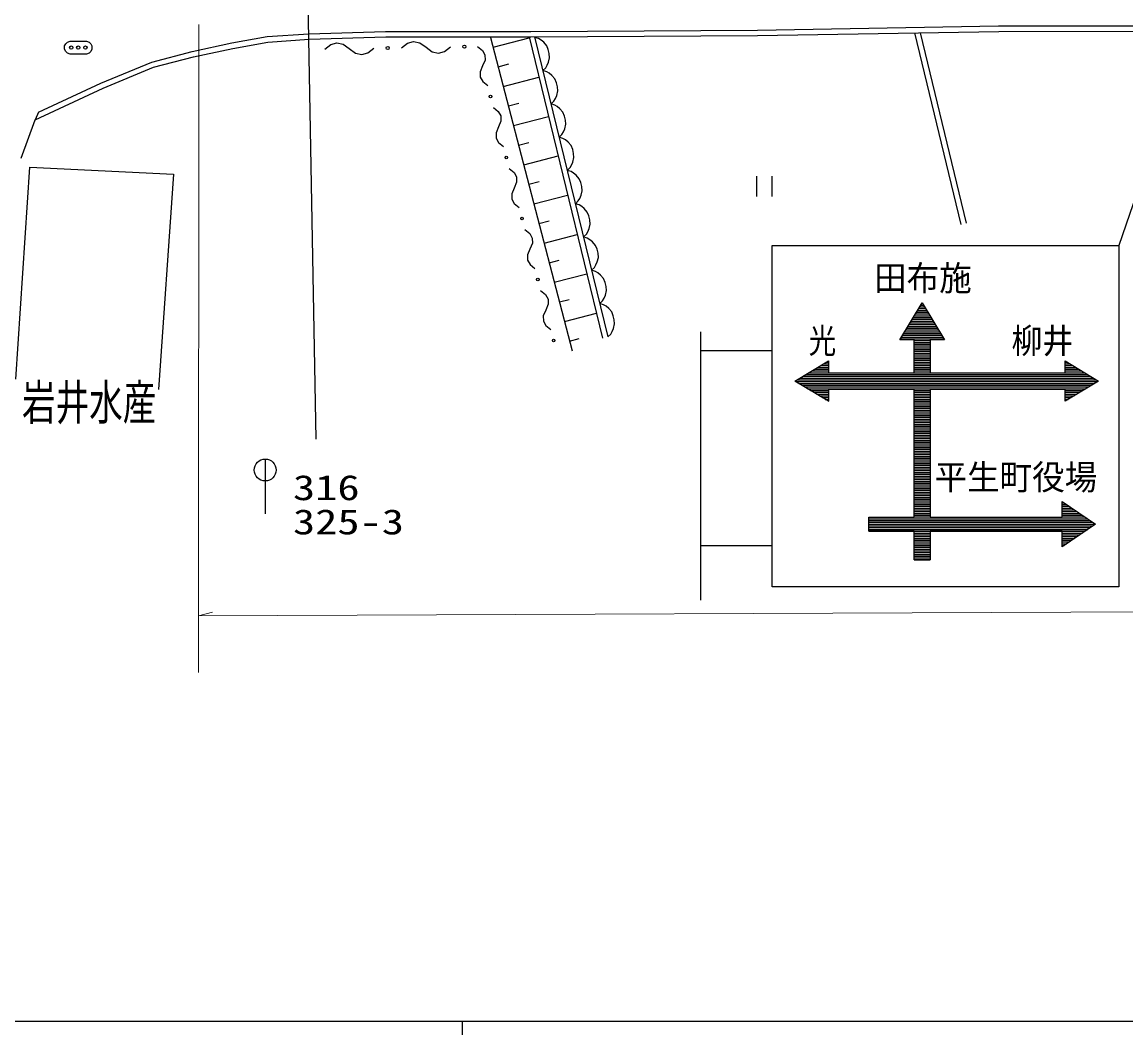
# Model space of a CAD drawing. Units: millimetres, scale not verified. Extents: x 40000 to 680000, y 20000 to 380000.
# Drawn here: x 135870 to 216447, y 204000 to 277924 of the extents above; entities that cross this region are included whole.
import ezdxf
from ezdxf.enums import TextEntityAlignment as Align

# ---------------------------------------------------------------- set-up
doc = ezdxf.new("R2010")
doc.units = ezdxf.units.MM
doc.header["$LTSCALE"] = 1000
for name, color, linetype, lineweight in [('M-BGD', 7, 'Continuous', 25), ('M-STR-HTXT', 7, 'Continuous', 13), ('M-STR-STRC', 7, 'Continuous', 25), ('M-TTL-BAND', 7, 'Continuous', 25)]:
    doc.layers.add(name, color=color, linetype=linetype, lineweight=lineweight)
doc.styles.add('ＭＳ ゴシック', font='')
doc.styles.get('ＭＳ ゴシック').set_extended_font_data('MS Gothic')

msp = doc.modelspace()

# ---------------------------------------------------------------- linework, layer by layer
at = {"layer": 'M-BGD'}
for p, q in [((156801, 277071), (162409, 277243)), ((162409, 277243), (172997, 277243)), ((172997, 277243), (189556, 277345)), ((189556, 277345), (207157, 277646)), ((189560, 276945), (207160, 277246)), ((207157, 277646), (230219, 277655)), ((207160, 277246), (230219, 277255)), ((139054, 276341), (139174, 276461)), ((139174, 276461), (139374, 276541)), ((139374, 276541), (140574, 276541)), ((140574, 276541), (140774, 276461)), ((140774, 276461), (140894, 276341)), ((148293, 275782), (151171, 276399)), ((151171, 276399), (153756, 276864)), ((151249, 276006), (153805, 276467)), ((153756, 276864), (156801, 277071)), ((153805, 276467), (156821, 276671)), ((156821, 276671), (162415, 276843)), ((158407, 276299), (158854, 276419)), ((158854, 276419), (159303, 276315)), ((162415, 276843), (172998, 276843)), ((163564, 276051), (164007, 276394)), ((164007, 276394), (164453, 276514)), ((164453, 276514), (164903, 276410)), ((164903, 276410), (165356, 276081)), ((170066, 276807), (176022, 253928)), ((170252, 276092), (172890, 276779)), ((172875, 276843), (178243, 254857)), ((172998, 276843), (189560, 276945)), ((173286, 276845), (178631, 254952)), ((173573, 276723), (173294, 276810)), ((173754, 276613), (173573, 276723)), ((173947, 276455), (173754, 276613)), ((174164, 276199), (173947, 276455)), ((201006, 277141), (204394, 263151)), ((201416, 277148), (204783, 263245)), ((138974, 276181), (139054, 276341)), ((138974, 275941), (138974, 276181)), ((139054, 275781), (138974, 275941)), ((139174, 275661), (139054, 275781)), ((139374, 275581), (139174, 275661)), ((140574, 275581), (139374, 275581)), ((140774, 275661), (140574, 275581)), ((140894, 275781), (140774, 275661)), ((140894, 276341), (140974, 276181)), ((140974, 275941), (140894, 275781)), ((140974, 276181), (140974, 275941)), ((145343, 275006), (148293, 275782)), ((148386, 275393), (151249, 276006)), ((157965, 275956), (158407, 276299)), ((159303, 276315), (159757, 275986)), ((159757, 275986), (160211, 275658)), ((160211, 275658), (160660, 275554)), ((160660, 275554), (161106, 275673)), ((161106, 275673), (161549, 276017)), ((165356, 276081), (165810, 275753)), ((165810, 275753), (166260, 275648)), ((166260, 275648), (166706, 275768)), ((166706, 275768), (167148, 276112)), ((169121, 276145), (169480, 275858)), ((169480, 275858), (169661, 275525)), ((174284, 275919), (174164, 276199)), ((174355, 275628), (174284, 275919)), ((174378, 275324), (174355, 275628)), ((141629, 273458), (145343, 275006)), ((145471, 274626), (148386, 275393)), ((169664, 275145), (169489, 274720)), ((169661, 275525), (169664, 275145)), ((170625, 274662), (171409, 274866)), ((174205, 274767), (174303, 274997)), ((174303, 274997), (174378, 275324)), ((141790, 273092), (145471, 274626)), ((169489, 274720), (169314, 274295)), ((169314, 274295), (169317, 273915)), ((173887, 274381), (174095, 274586)), ((174166, 274295), (173887, 274381)), ((174095, 274586), (174205, 274767)), ((174347, 274185), (174166, 274295)), ((174540, 274026), (174347, 274185)), ((174757, 273770), (174540, 274026)), ((137062, 271340), (141629, 273458)), ((169317, 273915), (169498, 273582)), ((169498, 273582), (169858, 273295)), ((170997, 273232), (173591, 273907)), ((174877, 273490), (174757, 273770)), ((174948, 273199), (174877, 273490)), ((174971, 272896), (174948, 273199)), ((136831, 270792), (141790, 273092)), ((174798, 272339), (174896, 272569)), ((174896, 272569), (174971, 272896)), ((170272, 271691), (170631, 271404)), ((171369, 271802), (172141, 272003)), ((174480, 271953), (174688, 272158)), ((174759, 271866), (174480, 271953)), ((174688, 272158), (174798, 272339)), ((174940, 271756), (174759, 271866)), ((175133, 271597), (174940, 271756)), ((175350, 271341), (175133, 271597)), ((135809, 267980), (136831, 270792)), ((137062, 271340), (136831, 270792)), ((170631, 271404), (170812, 271071)), ((170812, 271071), (170815, 270692)), ((171741, 270372), (174292, 271036)), ((175470, 271062), (175350, 271341)), ((175541, 270770), (175470, 271062)), ((175564, 270467), (175541, 270770)), ((170640, 270266), (170465, 269841)), ((170815, 270692), (170640, 270266)), ((175391, 269910), (175489, 270140)), ((175489, 270140), (175564, 270467)), ((170465, 269841), (170468, 269462)), ((170468, 269462), (170649, 269128)), ((170649, 269128), (171009, 268841)), ((172114, 268942), (172872, 269140)), ((175073, 269524), (175281, 269729)), ((175352, 269437), (175073, 269524)), ((175281, 269729), (175391, 269910)), ((175533, 269327), (175352, 269437)), ((175726, 269169), (175533, 269327)), ((175943, 268913), (175726, 269169)), ((176063, 268633), (175943, 268913)), ((176134, 268342), (176063, 268633)), ((176157, 268038), (176134, 268342)), ((172486, 267512), (174993, 268165)), ((175984, 267482), (176082, 267711)), ((176082, 267711), (176157, 268038)), ((135412, 251864), (136434, 267330)), ((136434, 267330), (146915, 266818)), ((146915, 266818), (145829, 251097)), ((171423, 267238), (171782, 266951)), ((171782, 266951), (171964, 266617)), ((175666, 267095), (175874, 267300)), ((175945, 267009), (175666, 267095)), ((175874, 267300), (175984, 267482)), ((176126, 266899), (175945, 267009)), ((176319, 266740), (176126, 266899)), ((176536, 266484), (176319, 266740)), ((171967, 266238), (171791, 265813)), ((171964, 266617), (171967, 266238)), ((172858, 266083), (173604, 266277)), ((176656, 266204), (176536, 266484)), ((176727, 265913), (176656, 266204)), ((176750, 265610), (176727, 265913)), ((189491, 266683), (189491, 265183)), ((190631, 265183), (190631, 266683)), ((171791, 265813), (171616, 265387)), ((171616, 265387), (171619, 265008)), ((173230, 264653), (175694, 265294)), ((176577, 265053), (176675, 265283)), ((176675, 265283), (176750, 265610)), ((171619, 265008), (171801, 264675)), ((171801, 264675), (172160, 264387)), ((176259, 264667), (176467, 264872)), ((176538, 264580), (176259, 264667)), ((176467, 264872), (176577, 265053)), ((176719, 264470), (176538, 264580)), ((176912, 264311), (176719, 264470)), ((177129, 264055), (176912, 264311)), ((177249, 263776), (177129, 264055)), ((177320, 263484), (177249, 263776)), ((172574, 262784), (172934, 262497)), ((173603, 263223), (174335, 263414)), ((177170, 262624), (177268, 262854)), ((177268, 262854), (177343, 263181)), ((177343, 263181), (177320, 263484)), ((172934, 262497), (173115, 262164)), ((173115, 262164), (173118, 261784)), ((173975, 261793), (176395, 262423)), ((176852, 262238), (177060, 262443)), ((177131, 262151), (176852, 262238)), ((177060, 262443), (177170, 262624)), ((177312, 262041), (177131, 262151)), ((177505, 261883), (177312, 262041)), ((177722, 261627), (177505, 261883)), ((172943, 261359), (172767, 260934)), ((173118, 261784), (172943, 261359)), ((177842, 261347), (177722, 261627)), ((177913, 261056), (177842, 261347)), ((172767, 260934), (172771, 260554)), ((172771, 260554), (172952, 260221)), ((174347, 260363), (175067, 260550)), ((177763, 260196), (177861, 260425)), ((177861, 260425), (177936, 260752)), ((177936, 260752), (177913, 261056)), ((172952, 260221), (173311, 259934)), ((174719, 258933), (177096, 259552)), ((177445, 259809), (177653, 260014)), ((177724, 259723), (177445, 259809)), ((177653, 260014), (177763, 260196)), ((177905, 259613), (177724, 259723)), ((178098, 259454), (177905, 259613)), ((178315, 259198), (178098, 259454)), ((178435, 258919), (178315, 259198)), ((178506, 258627), (178435, 258919)), ((173725, 258330), (174085, 258043)), ((174085, 258043), (174266, 257710)), ((178356, 257767), (178454, 257997)), ((178454, 257997), (178529, 258324)), ((178529, 258324), (178506, 258627)), ((174269, 257331), (174094, 256905)), ((174266, 257710), (174269, 257331)), ((175091, 257503), (175798, 257687)), ((178038, 257381), (178246, 257586)), ((178317, 257294), (178038, 257381)), ((178246, 257586), (178356, 257767)), ((178498, 257184), (178317, 257294)), ((178691, 257025), (178498, 257184)), ((174094, 256905), (173919, 256480)), ((173919, 256480), (173922, 256101)), ((175464, 256073), (177797, 256681)), ((178908, 256769), (178691, 257025)), ((179028, 256490), (178908, 256769)), ((179099, 256198), (179028, 256490)), ((173922, 256101), (174103, 255767)), ((174103, 255767), (174462, 255480)), ((178949, 255338), (179047, 255568)), ((179047, 255568), (179122, 255895)), ((179122, 255895), (179099, 256198)), ((175836, 254643), (176530, 254824)), ((178631, 254952), (178839, 255157)), ((178839, 255157), (178949, 255338))]:
    msp.add_line(p, q, dxfattribs=at)
for centre, radius in [((139454, 276061), 120), ((139974, 276061), 120), ((140494, 276061), 120), ((162557, 276034), 112), ((168156, 276129), 112), ((170065, 272493), 92), ((171216, 268039), 92), ((172367, 263586), 92), ((173518, 259132), 92), ((174669, 254679), 92)]:
    msp.add_circle(centre, radius, dxfattribs=at)
at = {"layer": 'M-STR-HTXT'}
for p, q in [((148758, 230449), (148779, 277747)), ((148760, 234578), (577108, 236431)), ((148760, 234578), (149759, 234862))]:
    msp.add_line(p, q, dxfattribs=at)
at = {"layer": 'M-STR-STRC'}
for p, q in [((156719, 279348), (157319, 247494)), ((221279, 277252), (215927, 261609)), ((190636, 236699), (190636, 261609)), ((190636, 261609), (215927, 261609)), ((215927, 261609), (215927, 236699)), ((199948, 254727), (201580, 257425)), ((201409, 257143), (201751, 257143)), ((201488, 257273), (201672, 257273)), ((201567, 257403), (201593, 257403)), ((201580, 257425), (203212, 254727)), ((200937, 256363), (202222, 256363)), ((201016, 256493), (202144, 256493)), ((201095, 256623), (202065, 256623)), ((201173, 256753), (201986, 256753)), ((201252, 256883), (201908, 256883)), ((201331, 257013), (201829, 257013)), ((200387, 255453), (202773, 255453)), ((200466, 255583), (202694, 255583)), ((200544, 255713), (202615, 255713)), ((200623, 255843), (202537, 255843)), ((200702, 255973), (202458, 255973)), ((200780, 256103), (202380, 256103)), ((200859, 256233), (202301, 256233)), ((185407, 235722), (185407, 255318)), ((200992, 254727), (199948, 254727)), ((199994, 254803), (203166, 254803)), ((200073, 254933), (203087, 254933)), ((200151, 255063), (203009, 255063)), ((200230, 255193), (202930, 255193)), ((200308, 255323), (202851, 255323)), ((200992, 252333), (200992, 254727)), ((200992, 254673), (202167, 254673)), ((203212, 254727), (202167, 254727)), ((202167, 254727), (202167, 252333)), ((185407, 253945), (190636, 253945)), ((200992, 254543), (202167, 254543)), ((200992, 254413), (202167, 254413)), ((200992, 254283), (202167, 254283)), ((200992, 254153), (202167, 254153)), ((200992, 254023), (202167, 254023)), ((200992, 253893), (202167, 253893)), ((192288, 251724), (194725, 253204)), ((194576, 253113), (194725, 253113)), ((194725, 253204), (194725, 252333)), ((200992, 253763), (202167, 253763)), ((200992, 253633), (202167, 253633)), ((200992, 253503), (202167, 253503)), ((200992, 253373), (202167, 253373)), ((200992, 253243), (202167, 253243)), ((200992, 253113), (202167, 253113)), ((212004, 252333), (212004, 253204)), ((212004, 253204), (214441, 251724)), ((212004, 253113), (212152, 253113)), ((193291, 252333), (194725, 252333)), ((193506, 252463), (194725, 252463)), ((193720, 252593), (194725, 252593)), ((193934, 252723), (194725, 252723)), ((194148, 252853), (194725, 252853)), ((194362, 252983), (194725, 252983)), ((194725, 252333), (200992, 252333)), ((200992, 252983), (202167, 252983)), ((200992, 252853), (202167, 252853)), ((200992, 252723), (202167, 252723)), ((200992, 252593), (202167, 252593)), ((200992, 252463), (202167, 252463)), ((200992, 252333), (202167, 252333)), ((202167, 252333), (212004, 252333)), ((212004, 252983), (212367, 252983)), ((212004, 252853), (212581, 252853)), ((212004, 252723), (212795, 252723)), ((212004, 252593), (213009, 252593)), ((212004, 252463), (213223, 252463)), ((212004, 252333), (213437, 252333)), ((194725, 250244), (192288, 251724)), ((192355, 251683), (214374, 251683)), ((192435, 251813), (214294, 251813)), ((192569, 251553), (214160, 251553)), ((192649, 251943), (214080, 251943)), ((192783, 251423), (213945, 251423)), ((192863, 252073), (213865, 252073)), ((193077, 252203), (213651, 252203)), ((214441, 251724), (212004, 250244)), ((192997, 251293), (213731, 251293)), ((193211, 251163), (213517, 251163)), ((193425, 251033), (194725, 251033)), ((193640, 250903), (194725, 250903)), ((193854, 250773), (194725, 250773)), ((194068, 250643), (194725, 250643)), ((200992, 251114), (194725, 251114)), ((194725, 251114), (194725, 250244)), ((200992, 241801), (200992, 251114)), ((200992, 251033), (202167, 251033)), ((200992, 250903), (202167, 250903)), ((200992, 250773), (202167, 250773)), ((200992, 250643), (202167, 250643)), ((212004, 251114), (202167, 251114)), ((202167, 251114), (202167, 241801)), ((212004, 250244), (212004, 251114)), ((212004, 251033), (213303, 251033)), ((212004, 250903), (213089, 250903)), ((212004, 250773), (212875, 250773)), ((212004, 250643), (212661, 250643)), ((194282, 250513), (194725, 250513)), ((194496, 250383), (194725, 250383)), ((194710, 250253), (194725, 250253)), ((200992, 250513), (202167, 250513)), ((200992, 250383), (202167, 250383)), ((200992, 250253), (202167, 250253)), ((200992, 250123), (202167, 250123)), ((200992, 249993), (202167, 249993)), ((200992, 249863), (202167, 249863)), ((212004, 250513), (212447, 250513)), ((212004, 250383), (212233, 250383)), ((212004, 250253), (212018, 250253)), ((200992, 249733), (202167, 249733)), ((200992, 249603), (202167, 249603)), ((200992, 249473), (202167, 249473)), ((200992, 249343), (202167, 249343)), ((200992, 249213), (202167, 249213)), ((200992, 249083), (202167, 249083)), ((200992, 248953), (202167, 248953)), ((200992, 248823), (202167, 248823)), ((200992, 248693), (202167, 248693)), ((200992, 248563), (202167, 248563)), ((200992, 248433), (202167, 248433)), ((200992, 248303), (202167, 248303)), ((200992, 248173), (202167, 248173)), ((200992, 248043), (202167, 248043)), ((200992, 247913), (202167, 247913)), ((200992, 247783), (202167, 247783)), ((200992, 247653), (202167, 247653)), ((200992, 247523), (202167, 247523)), ((200992, 247393), (202167, 247393)), ((200992, 247263), (202167, 247263)), ((200992, 247133), (202167, 247133)), ((200992, 247003), (202167, 247003)), ((200992, 246873), (202167, 246873)), ((200992, 246743), (202167, 246743)), ((200992, 246613), (202167, 246613)), ((153618, 246029), (153618, 242029)), ((200992, 246483), (202167, 246483)), ((200992, 246353), (202167, 246353)), ((200992, 246223), (202167, 246223)), ((200992, 246093), (202167, 246093)), ((200992, 245963), (202167, 245963)), ((200992, 245833), (202167, 245833)), ((200992, 245703), (202167, 245703)), ((200992, 245573), (202167, 245573)), ((200992, 245443), (202167, 245443)), ((200992, 245313), (202167, 245313)), ((200992, 245183), (202167, 245183)), ((200992, 245053), (202167, 245053)), ((200992, 244923), (202167, 244923)), ((200992, 244793), (202167, 244793)), ((200992, 244663), (202167, 244663)), ((200992, 244533), (202167, 244533)), ((200992, 244403), (202167, 244403)), ((200992, 244273), (202167, 244273)), ((200992, 244143), (202167, 244143)), ((200992, 244013), (202167, 244013)), ((200992, 243883), (202167, 243883)), ((200992, 243753), (202167, 243753)), ((200992, 243623), (202167, 243623)), ((200992, 243493), (202167, 243493)), ((200992, 243363), (202167, 243363)), ((200992, 243233), (202167, 243233)), ((200992, 243103), (202167, 243103)), ((200992, 242973), (202167, 242973)), ((200992, 242843), (202167, 242843)), ((200992, 242713), (202167, 242713)), ((200992, 242583), (202167, 242583)), ((211786, 241801), (211786, 242932)), ((211786, 242932), (214223, 241278)), ((211786, 242843), (211917, 242843)), ((211786, 242713), (212109, 242713)), ((211786, 242583), (212300, 242583)), ((197685, 240756), (197685, 241801)), ((197685, 241801), (200992, 241801)), ((200992, 242453), (202167, 242453)), ((200992, 242323), (202167, 242323)), ((200992, 242193), (202167, 242193)), ((200992, 242063), (202167, 242063)), ((200992, 241933), (202167, 241933)), ((200992, 241803), (202167, 241803)), ((202167, 241801), (211786, 241801)), ((211786, 242453), (212492, 242453)), ((211786, 242323), (212684, 242323)), ((211786, 242193), (212875, 242193)), ((211786, 242063), (213067, 242063)), ((211786, 241933), (213258, 241933)), ((211786, 241803), (213450, 241803)), ((197685, 241673), (213642, 241673)), ((197685, 241543), (213833, 241543)), ((197685, 241413), (214025, 241413)), ((197685, 241283), (214216, 241283)), ((197685, 241153), (214039, 241153)), ((197685, 241023), (213847, 241023)), ((214223, 241278), (211786, 239625)), ((197685, 240893), (213655, 240893)), ((197685, 240763), (213464, 240763)), ((200992, 240756), (197685, 240756)), ((200992, 238667), (200992, 240756)), ((200992, 240633), (202167, 240633)), ((200992, 240503), (202167, 240503)), ((200992, 240373), (202167, 240373)), ((200992, 240243), (202167, 240243)), ((211786, 240756), (202167, 240756)), ((202167, 240756), (202167, 238667)), ((211786, 239625), (211786, 240756)), ((211786, 240633), (213272, 240633)), ((211786, 240503), (213081, 240503)), ((211786, 240373), (212889, 240373)), ((211786, 240243), (212697, 240243)), ((185407, 239716), (190636, 239716)), ((200992, 240113), (202167, 240113)), ((200992, 239983), (202167, 239983)), ((200992, 239853), (202167, 239853)), ((200992, 239723), (202167, 239723)), ((200992, 239593), (202167, 239593)), ((200992, 239463), (202167, 239463)), ((200992, 239333), (202167, 239333)), ((211786, 240113), (212506, 240113)), ((211786, 239983), (212314, 239983)), ((211786, 239853), (212123, 239853)), ((211786, 239723), (211931, 239723)), ((200992, 239203), (202167, 239203)), ((200992, 239073), (202167, 239073)), ((200992, 238943), (202167, 238943)), ((200992, 238813), (202167, 238813)), ((200992, 238683), (202167, 238683)), ((202167, 238667), (200992, 238667)), ((215927, 236699), (190636, 236699))]:
    msp.add_line(p, q, dxfattribs=at)
msp.add_circle((153618, 245229), 800, dxfattribs=at)
at = {"layer": 'M-TTL-BAND'}
for p, q in [((40000, 205000), (579000, 205000)), ((168000, 205000), (168000, 204000))]:
    msp.add_line(p, q, dxfattribs=at)

# ---------------------------------------------------------------- texts
at = {"layer": 'M-BGD', "style": 'ＭＳ ゴシック', "width": 0.7}
msp.add_text('岩井水産', height=2566, dxfattribs=at).set_placement((135867, 248114), align=Align.BOTTOM_LEFT)
at = {"layer": 'M-STR-STRC', "style": 'ＭＳ ゴシック'}
for s, width, p in [('田布施', 0.95, (198066, 257768)), ('光', 0.8, (193297, 253198)), ('柳井', 0.9, (208094, 253198)), ('平生町役場', 0.95, (202475, 243242)), ('316', 1.3, (155644, 242482)), ('325-3', 1.3, (155644, 239982))]:
    msp.add_text(s, height=1833, dxfattribs=dict(at, width=width)).set_placement(p, align=Align.BOTTOM_LEFT)

doc.saveas('drawing.dxf')
